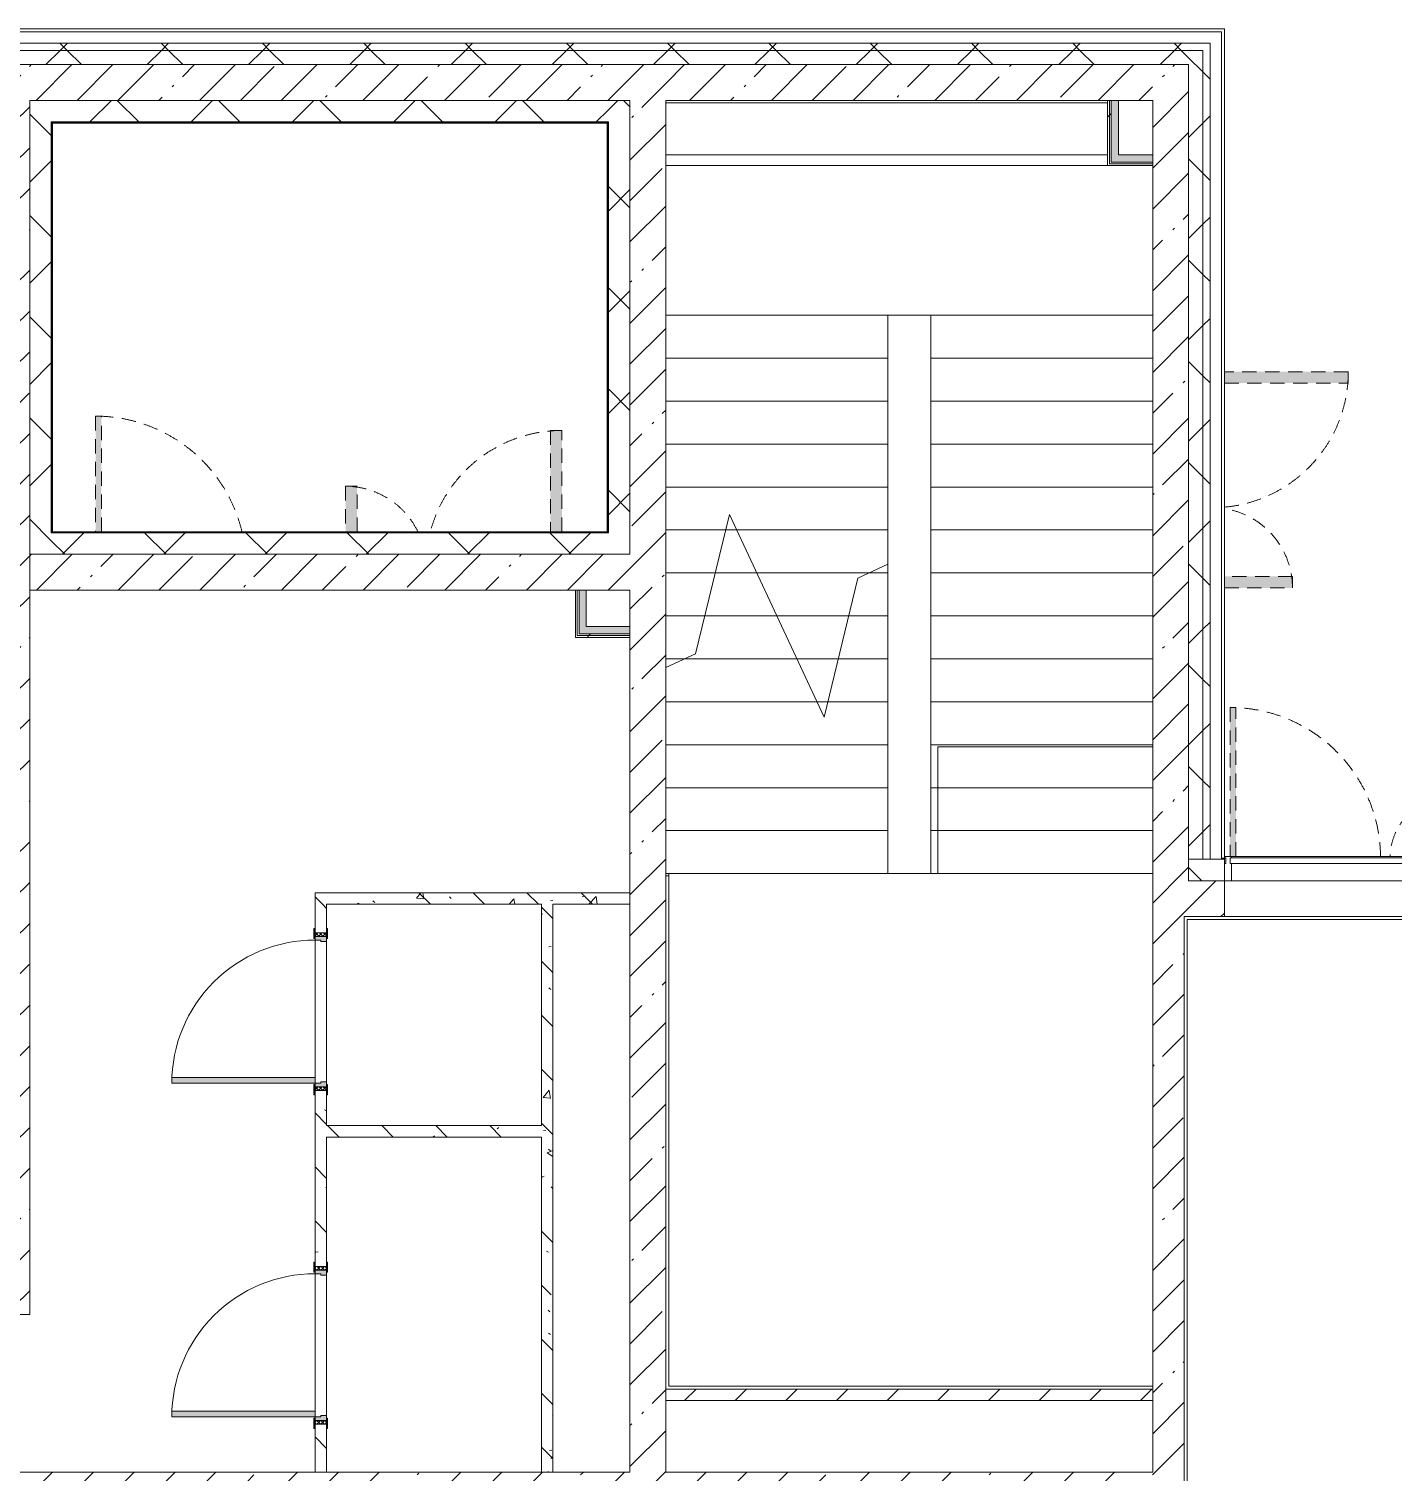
# Model space of a CAD drawing. Header units: millimetres. Extents: x 35143 to 244272, y -8553 to 29000.
# Drawn here: x 202226 to 211750, y 17270 to 27350 of the extents above; entities that cross this region are included whole.
import ezdxf

# ---------------------------------------------------------------- set-up
doc = ezdxf.new("R2010")
doc.units = ezdxf.units.MM
doc.linetypes.add('200_ШТРИХ__ш1_п0_6_', pattern=[160, 100, -60])
for name, color, linetype, lineweight in [('A-DETL-MBND-1', 7, '200_ШТРИХ__ш1_п0_6_', 9), ('A-GLAZ-1', 7, 'Continuous', 5), ('A-GLAZ-CWMG-1', 7, 'Continuous', 5), ('A-WALL', 7, 'Continuous', 9), ('A-WALL-4', 7, 'Continuous', 5), ('I-WALL-5', 7, 'Continuous', 5), ('S-STRS-2', 7, 'Continuous', 5), ('S-STRS-MBND-2', 7, 'Continuous', 5)]:
    doc.layers.add(name, color=color, linetype=linetype, lineweight=lineweight)
for name, color, linetype, lineweight, true_color in [('A-DOOR-3', 7, 'Continuous', 5, 0xaaaaaa), ('A-DOOR-4', 7, 'Continuous', 5, 0xe2e2e2), ('A-DOOR-FRAM-3', 7, 'Continuous', 5, 0xe2e2e2), ('A-DOOR-FRAM-4', 7, 'Continuous', 5, 0xaaaaaa), ('A-FLOR-2', 7, 'Continuous', 5, 0xaaaaaa), ('I-WALL-4', 7, 'Continuous', 9, 0xe7e7e7), ('I-WALL-7', 7, 'Continuous', 5, 0x787878)]:
    doc.layers.add(name, color=color, linetype=linetype, lineweight=lineweight, true_color=true_color)
pattern_1 = [(45, (117261.9, 0), (-353.5534, 353.5534), []), (135, (117261.9, 0), (-353.5534, -353.5534), [])]
pattern_2 = [(45, (117261.88, 0), (-285.1231, 285.1231), []), (45, (117547, 0), (-285.1231, 285.1231), [504.031, -100.806, 16.764, -84.042])]
pattern_3 = [(135, (117261.9, 0), (-377.1708, -377.1708), [533.4, -88.9, 17.78, -88.9]), (135, (117261.9, 376.94), (-377.1708, -377.1708), []), (50, (117261.9, 0), (637.6445, -55.7866), [66.675, -733.425]), (355, (117261.9, 0), (-123.3494, 668.699), [53.34, -586.74]), (100.451, (117315, -4.65), (514.299, 612.908), [56.665, -623.315]), (46.184, (117261.9, 177.8), (948.7764, -147.15), [100.012, -1100.137]), (96.636, (117340.9, 165.5), (830.909, 865.997), [84.998, -934.973]), (351.184, (117261.9, 177.8), (830.918, 865.988), [80.01, -880.11]), (21, (117350.8, 133.35), (530.6506, -357.9283), [66.675, -733.425]), (326, (117350.8, 133.35), (216.308, 644.6585), [53.34, -586.74]), (71.451, (117395, 103.5), (746.9596, 286.7243), [56.665, -623.315]), (37.5, (117261.88, 0), (10.81053, 295.9426), [16.764, -562.864, 16.764, -578.866, -588.962]), (37.5, (117261.88, 0), (10.81053, 295.9426), [-1175.258, 16.764, -572.198]), (7.5, (117261.88, 0), (233.8692, 350.6318), [16.764, -322.834, 16.764, -549.529, -224.472]), (7.5, (117261.88, 0), (233.8692, 350.6318), [-905.891, 16.764, -207.708]), (327.5, (117063.63, 0), (474.5678, -20.0513), [16.764, -205.486, 16.764, -676.656, -920.115]), (327.5, (117063.63, 0), (474.5678, -20.0513), [-915.67, 16.764, -903.351]), (317.5, (116974.73, 0), (518.4522, 88.9934), [16.764, -272.161, 16.764, -443.738, -653.415]), (317.5, (116974.73, 0), (518.4522, 88.9934), [-749.427, 16.764, -636.651])]
pattern_4 = [(45, (117261.9, 0), (-530.33, 530.33), []), (135, (117261.9, 0), (-530.33, -530.33), [])]

# ---------------------------------------------------------------- blocks, each defined once
blk = doc.blocks.new('110_Дверь_СКБ_2Ст_Внутренняя - ДН-7д_л__ ДОО_Дв_1450x2100h_Загрузочная_ Помещение холодильных камер-21737406-2_1_2_птичка')
at = {"layer": 'A-DETL-MBND-1'}
for points in [[(767.5, 283), (767.5, 990), (687.5, 990), (687.5, 283)], [(-662.5, 283), (-662.5, 600), (-742.5, 600), (-742.5, 283)]]:
    blk.add_hatch(color=256, dxfattribs=at).paths.add_polyline_path(points)
for p, q in [((767.5, 990), (687.5, 990)), ((687.5, 990), (687.5, 283)), ((767.5, 283), (767.5, 990)), ((-742.5, 600), (-742.5, 283)), ((-662.5, 600), (-742.5, 600)), ((-662.5, 283), (-662.5, 600))]:
    blk.add_line(p, q, dxfattribs=at)
for centre, radius, start, end in [((767.5, 40), 950, 90, 165), ((-742.5, 40), 560, 26.05405, 90)]:
    blk.add_arc(centre, radius, start, end, dxfattribs=at)
blk = doc.blocks.new('110_Дверь_СКБ_1Ст_Внутренняя1 - ДН-6д_ ДОО_Дв_1150x2100-24253098-2_1_2_птичка')
at = {"layer": 'A-DETL-MBND-1'}
blk.add_hatch(color=256, dxfattribs=at).paths.add_polyline_path([(-472.5, 283), (-472.5, 1090), (-512.5, 1090), (-512.5, 283)])
for p, q in [((-512.5, 1090), (-512.5, 283)), ((-472.5, 1090), (-512.5, 1090)), ((-472.5, 283), (-472.5, 1090))]:
    blk.add_line(p, q, dxfattribs=at)
blk.add_arc((-512.5, 40), 1050, 13.41257, 90, dxfattribs=at)
blk = doc.blocks.new('110_Дверь_СКБ_2Ст_Внутренняя - ДН-4д_ ДОО_Дв_1450x2100h_Лестничная клетка-23615437-2_1_2_птичка')
at = {"layer": 'A-DETL-MBND-1'}
for points in [[(-663, 990), (-743, 990), (-743, 125), (-663, 125), (-663, 279)], [(767, 125), (767, 600), (687, 600), (687, 125)]]:
    blk.add_hatch(color=256, dxfattribs=at).paths.add_polyline_path(points)
for p, q in [((-743, 990), (-743, 125)), ((-663, 990), (-743, 990)), ((-663, 125), (-663, 990)), ((767, 600), (687, 600)), ((687, 600), (687, 125)), ((767, 125), (767, 600))]:
    blk.add_line(p, q, dxfattribs=at)
for centre, radius, start, end in [((-743, 40), 950, 5.1855, 90), ((767, 40), 560, 90, 171.0757)]:
    blk.add_arc(centre, radius, start, end, dxfattribs=at)
blk = doc.blocks.new('110_Дверь_СКБ_1Ст_Внутренняя1 - Д-3 _п_ 1100x2100h_много всего-32422909-2_1_2_птичка')
at = {"layer": 'A-DOOR-3'}
h = blk.add_hatch(dxfattribs=at)
h.set_pattern_fill('FP_38', color=256, style=0, pattern_type=2)
h.set_pattern_definition([(135, (1751.41, 104.685), (-14.14214, -14.14214), []), (225, (1751.41, 104.685), (14.14214, -14.14214), [])])
h.paths.add_polyline_path([(537.5, -40), (562.5, -40), (562.5, 40), (537.5, 40)])
at = {"layer": 'A-DOOR-4'}
h = blk.add_hatch(color=256, dxfattribs=at)
h.paths.add_polyline_path([(-512.5, 40), (-512.5, -40), (-477.5, -40), (-477.5, 0), (-487.5, 0), (-487.5, 40)])
h.paths.add_polyline_path([(502.5, 0), (502.5, -40), (537.5, -40), (537.5, 40), (512.5, 40), (512.5, 0)])
at = {"layer": 'A-DOOR-FRAM-3'}
for points in [[(-487.5, 1040), (-487.5, 40), (-447.5, 40), (-447.5, 1040)], [(-567.5, 40), (-497.5, 40), (-497.5, 48), (-567.5, 48)], [(522.5, 40), (592.5, 40), (592.5, 48), (522.5, 48)], [(-567.5, -48), (-497.5, -48), (-497.5, -40), (-567.5, -40)], [(522.5, -48), (592.5, -48), (592.5, -40), (522.5, -40)]]:
    blk.add_hatch(color=256, dxfattribs=at).paths.add_polyline_path(points)
at = {"layer": 'A-DOOR-FRAM-4'}
h = blk.add_hatch(dxfattribs=at)
h.set_pattern_fill('FP_39', color=256, style=0, pattern_type=2)
h.set_pattern_definition([(45, (-371.384, 104.685), (-14.1421, 14.1421), []), (135, (-371.384, 104.685), (-14.1421, -14.1421), [])])
h.paths.add_polyline_path([(-537.5, 40), (-537.5, -40), (-512.5, -40), (-512.5, 40)])
at = {"layer": 'A-DOOR-3'}
for p, q in [((-487.5, 1040), (-487.5, 40)), ((-447.5, 1040), (-487.5, 1040)), ((-447.5, 40), (-447.5, 1040)), ((-487.5, 40), (-447.5, 40))]:
    blk.add_line(p, q, dxfattribs=at)
blk.add_arc((-487.5, 40), 1000, 360, 90, dxfattribs=at)
at = {"layer": 'A-DOOR-FRAM-4'}
for p, q in [((-497.5, 48), (-567.5, 48)), ((-567.5, 48), (-567.5, 40)), ((-567.5, 40), (-497.5, 40)), ((-512.5, 40), (-537.5, 40)), ((-537.5, 40), (-537.5, -40)), ((-487.5, 40), (-512.5, 40)), ((-512.5, 40), (-512.5, -40)), ((-512.5, -40), (-512.5, 40)), ((-497.5, 40), (-512.5, 40)), ((-512.5, 40), (-512.5, 39)), ((-512.5, 39), (-497.5, 39)), ((-497.5, 40), (-497.5, 48)), ((-497.5, 39), (-497.5, 40)), ((-487.5, 0), (-487.5, 40)), ((-477.5, 0), (-487.5, 0)), ((-477.5, -40), (-477.5, 0)), ((512.5, 0), (502.5, 0)), ((502.5, 0), (502.5, -40)), ((512.5, 40), (512.5, 0)), ((537.5, 40), (512.5, 40)), ((592.5, 48), (522.5, 48)), ((522.5, 48), (522.5, 40)), ((537.5, 40), (522.5, 40)), ((522.5, 40), (522.5, 39)), ((522.5, 40), (592.5, 40)), ((522.5, 39), (537.5, 39)), ((537.5, -40), (537.5, 40)), ((562.5, 40), (537.5, 40)), ((537.5, 40), (537.5, -40)), ((537.5, 39), (537.5, 40)), ((562.5, -40), (562.5, 40)), ((592.5, 40), (592.5, 48)), ((-497.5, -40), (-567.5, -40)), ((-567.5, -40), (-567.5, -48)), ((-567.5, -48), (-497.5, -48)), ((-537.5, -40), (-512.5, -40)), ((-497.5, -39), (-512.5, -39)), ((-512.5, -39), (-512.5, -40)), ((-512.5, -40), (-477.5, -40)), ((-512.5, -40), (-497.5, -40)), ((-497.5, -40), (-497.5, -39)), ((-497.5, -48), (-497.5, -40)), ((502.5, -40), (537.5, -40)), ((537.5, -39), (522.5, -39)), ((522.5, -39), (522.5, -40)), ((522.5, -40), (537.5, -40)), ((592.5, -40), (522.5, -40)), ((522.5, -40), (522.5, -48)), ((522.5, -48), (592.5, -48)), ((537.5, -40), (537.5, -39)), ((537.5, -40), (562.5, -40)), ((592.5, -48), (592.5, -40))]:
    blk.add_line(p, q, dxfattribs=at)
blk = doc.blocks.new('DRS_ДПУ_распашная__2Ст_Прямоугольная1 - ВН-4_ Нр_ДО_1500х2200 глухая-26741401-2_1_2_птичка')
at = {"layer": 'A-DETL-MBND-1'}
h = blk.add_hatch(color=256, dxfattribs=at)
h.paths.add_polyline_path([(-760, 10), (-730, 10), (-730, 1050), (-770, 1050), (-770, 10)])
h.paths.add_polyline_path([(-760, 0), (-760, 10), (-770, 0)])
h = blk.add_hatch(color=256, dxfattribs=at)
h.paths.add_polyline_path([(760, 0), (770, 0), (760, 10)])
h.paths.add_polyline_path([(770, 10), (770, 423), (730, 423), (735, 10), (760, 10)])
for p, q in [((-770, 1050), (-770, 10)), ((-730, 1050), (-770, 1050)), ((-730, 10), (-730, 1050)), ((770, 423), (730, 423)), ((730, 423), (730, 10)), ((770, 10), (770, 423))]:
    blk.add_line(p, q, dxfattribs=at)
for centre, radius, start, end in [((-770, 0), 1050, 0.552, 90), ((770, 0), 423, 90, 178.6103)]:
    blk.add_arc(centre, radius, start, end, dxfattribs=at)
blk = doc.blocks.new('Прямоугольный импост - Импост структурный с накладкой - 170мм-23713232-2_1_2_птичка')
at = {"layer": 'A-DETL-MBND-1'}
blk.add_line((0, 0), (-10, 0), dxfattribs=at)
blk = doc.blocks.new('Прямоугольный импост - Импост структурный с накладкой - 170мм-22874499-2_1_2_птичка')
at = {"layer": 'A-GLAZ-CWMG-1'}
for p, q in [((0, 160), (-50, 160)), ((-50, 160), (-50, 40)), ((0, 40), (0, 160)), ((-50, 40), (-40, 40)), ((-40, 0), (-50, 0)), ((-50, 0), (-50, -10)), ((-40, 40), (-40, 0)), ((-10, 0), (-10, 40)), ((-10, 40), (0, 40)), ((0, 0), (-10, 0)), ((0, -10), (0, 0)), ((-50, -10), (0, -10))]:
    blk.add_line(p, q, dxfattribs=at)
blk = doc.blocks.new('PNS_Панель прямоугольная1 - Нр_Стекло - 40мм-22959730-2_1_2_птичка')
at = {"layer": 'A-GLAZ-1'}
for p, q in [((-770, 0), (770, 0)), ((770, 0), (-770, 0)), ((-760, -40), (760, -40))]:
    blk.add_line(p, q, dxfattribs=at)
blk = doc.blocks.new('Прямоугольный импост - Импост структурный с накладкой - 170мм-22855553-2_1_2_птичка')
at = {"layer": 'A-GLAZ-CWMG-1'}
for p, q in [((93360, 21560), (93360, 21570)), ((93360, 21570), (94880, 21570)), ((94880, 21570), (94880, 21560)), ((93360, 21400), (94880, 21400))]:
    blk.add_line(p, q, dxfattribs=at)
blk = doc.blocks.new('Зашивка приборов отопления33 - Зашивка приборов отопления-33324347-2_1_2_птичка')
at = {"layer": 'A-WALL-4'}
for p, q in [((124366, 19499), (121281, 19499)), ((121281, 19136), (124366, 19136)), ((124366, 19136), (121281, 19136)), ((121281, 19061), (124366, 19061))]:
    blk.add_line(p, q, dxfattribs=at)

msp = doc.modelspace()

# ---------------------------------------------------------------- hatches: boundary and pattern name
at = {"layer": 'A-WALL-4'}
h = msp.add_hatch(dxfattribs=at)
h.set_pattern_fill('FP_87', color=256, style=0, pattern_type=2)
h.set_pattern_definition(pattern_1)
h.paths.add_polyline_path([(206088.1, 27200), (210421.9, 27200), (210421.9, 27250), (202121.9, 27250), (202121.9, 27200), (205160.6, 27200)])
h = msp.add_hatch(dxfattribs=at)
h.set_pattern_fill('FP_87', color=256, style=0, pattern_type=2)
h.set_pattern_definition(pattern_1)
h.paths.add_polyline_path([(210471.9, 21550), (210471.9, 27250), (210421.9, 27250), (210421.9, 21550)])
h = msp.add_hatch(dxfattribs=at)
h.set_pattern_fill('FP_87', color=256, style=0, pattern_type=2)
h.set_pattern_definition(pattern_1)
h.paths.add_polyline_path([(210321.9, 27100), (210321.9, 27200), (202121.9, 27200), (202121.9, 27100), (209798.2, 27100)])
h = msp.add_hatch(dxfattribs=at)
h.set_pattern_fill('FP_87', color=256, style=0, pattern_type=2)
h.set_pattern_definition(pattern_1)
h.paths.add_polyline_path([(210421.9, 21550), (210421.9, 27200), (210321.9, 27200), (210321.9, 21550)])
h = msp.add_hatch(dxfattribs=at)
h.set_pattern_fill('FP_87', color=256, style=0, pattern_type=2)
h.set_pattern_definition(pattern_1)
h.paths.add_polyline_path([(202381.9, 23680), (202378, 26850), (202231.9, 26850), (202231.9, 23680), (202378, 23680)])
h = msp.add_hatch(dxfattribs=at)
h.set_pattern_fill('FP_87', color=256, style=0, pattern_type=2)
h.set_pattern_definition(pattern_1)
h.paths.add_polyline_path([(205160.6, 26700), (206271.9, 26700), (206271.9, 26850), (202381.9, 26850), (202384.9, 26700), (203305.5, 26700)])
h = msp.add_hatch(dxfattribs=at)
h.set_pattern_fill('FP_87', color=256, style=0, pattern_type=2)
h.set_pattern_definition(pattern_1)
h.paths.add_polyline_path([(206421.9, 23680), (206421.9, 26850), (206271.9, 26850), (206271.9, 23680)])
h = msp.add_hatch(dxfattribs=at)
h.set_pattern_fill('FP_87', color=256, style=0, pattern_type=2)
h.set_pattern_definition(pattern_1)
h.paths.add_polyline_path([(206271.9, 23680), (206268.9, 23830), (202381.9, 23830), (202381.9, 23680), (206263.9, 23680)])
h = msp.add_hatch(dxfattribs=at)
h.set_pattern_fill('FP_87', color=256, style=0, pattern_type=2)
h.set_pattern_definition(pattern_1)
h.paths.add_polyline_path([(242491.9, 21400), (242491.9, 21550), (237412.1, 21550), (237412.1, 21400), (242341.9, 21400)])
h.paths.add_polyline_path([(236512.1, 21400), (236512.1, 21550), (235162.3, 21550), (235162.3, 21400), (235768.7, 21400)])
h.paths.add_polyline_path([(223711, 21400), (224112.3, 21400), (224112.3, 21550), (222812.1, 21550), (222812.1, 21400), (223311.9, 21400)])
h.paths.add_polyline_path([(226312.3, 21400), (226312.3, 21550), (225012.3, 21550), (225012.3, 21400), (225566, 21400)])
h.paths.add_polyline_path([(227212.3, 21400), (228511.9, 21400), (228511.9, 21550), (227212.3, 21550)])
h.paths.add_polyline_path([(233362.3, 21400), (234262.3, 21400), (234262.3, 21550), (232862.3, 21550), (232862.3, 21400), (232986.2, 21400)])
h.paths.add_polyline_path([(229411.9, 21400), (230562.3, 21400), (230562.3, 21550), (229411.9, 21550)])
h.paths.add_polyline_path([(217218.3, 21400), (218411.9, 21400), (218411.9, 21550), (213871.9, 21550), (213871.9, 21400), (216290.8, 21400)])
h.paths.add_polyline_path([(219311.9, 21400), (220512.1, 21400), (220512.1, 21550), (219311.9, 21550)])
h.paths.add_polyline_path([(210571.9, 21400), (210571.9, 21550), (210321.9, 21550), (210321.9, 21400)])
at = {"layer": 'I-WALL-4'}
for points in [[(209831.9, 26420), (209831.9, 26850), (209781.9, 26850), (209781.9, 26420), (209798.2, 26420)], [(210071.9, 26420), (210071.9, 26470), (209831.9, 26470), (209831.9, 26420)], [(206116.9, 23125), (206116.9, 23430), (206066.9, 23430), (206066.9, 23125), (206088.1, 23125)], [(206421.9, 23125), (206421.9, 23175), (206116.9, 23175), (206116.9, 23125)]]:
    msp.add_hatch(color=256, dxfattribs=at).paths.add_polyline_path(points)
at = {"layer": 'I-WALL-5'}
h = msp.add_hatch(dxfattribs=at)
h.set_pattern_fill('FP_95', color=256, style=0, pattern_type=2)
h.set_pattern_definition(pattern_2)
h.paths.add_polyline_path([(202231.9, 18370), (202231.9, 27100), (202121.9, 27100), (202121.9, 18370)])
h = msp.add_hatch(dxfattribs=at)
h.set_pattern_fill('FP_95', color=256, style=0, pattern_type=2)
h.set_pattern_definition(pattern_2)
h.paths.add_polyline_path([(206421.9, 26850), (206421.9, 27100), (202231.9, 27100), (202231.9, 26850), (206271.9, 26850)])
h = msp.add_hatch(dxfattribs=at)
h.set_pattern_fill('FP_95', color=256, style=0, pattern_type=2)
h.set_pattern_definition(pattern_2)
h.paths.add_polyline_path([(206421.9, 17270), (206671.9, 17270), (206671.9, 27100), (206421.9, 27100), (206421.9, 18162.4)])
h = msp.add_hatch(dxfattribs=at)
h.set_pattern_fill('FP_95', color=256, style=0, pattern_type=2)
h.set_pattern_definition(pattern_2)
h.paths.add_polyline_path([(208870.7, 26850), (210071.9, 26850), (210071.9, 27100), (206671.9, 27100), (206671.9, 26850), (207015.6, 26850)])
h = msp.add_hatch(dxfattribs=at)
h.set_pattern_fill('FP_95', color=256, style=0, pattern_type=2)
h.set_pattern_definition(pattern_2)
h.paths.add_polyline_path([(210291.9, 21550), (210321.9, 21558), (210321.9, 27100), (210071.9, 27100), (210071.9, 21550), (210261.9, 21550)])
h.paths.add_polyline_path([(210321.9, 21400), (210321.9, 21550), (210291.9, 21550), (210291.9, 21400)])
h = msp.add_hatch(dxfattribs=at)
h.set_pattern_fill('FP_187', color=256, style=0, pattern_type=2)
h.set_pattern_definition(pattern_4)
h.paths.add_polyline_path([(209769.4, 26395), (209769.4, 26850), (209756.9, 26850), (209756.9, 26395)])
h = msp.add_hatch(dxfattribs=at)
h.set_pattern_fill('FP_187', color=256, style=0, pattern_type=2)
h.set_pattern_definition(pattern_4)
h.paths.add_polyline_path([(209781.9, 26407.5), (209781.9, 26850), (209769.4, 26850), (209769.4, 26407.5)])
h = msp.add_hatch(dxfattribs=at)
h.set_pattern_fill('FP_95', color=256, style=0, pattern_type=2)
h.set_pattern_definition(pattern_2)
h.paths.add_polyline_path([(206421.9, 23430), (206421.9, 23680), (202231.9, 23680), (202231.9, 23430), (206116.9, 23430)])
h = msp.add_hatch(dxfattribs=at)
h.set_pattern_fill('FP_187', color=256, style=0, pattern_type=2)
h.set_pattern_definition(pattern_4)
h.paths.add_polyline_path([(206054.4, 23100), (206421.9, 23100), (206421.9, 23112.5), (206054.4, 23112.5)])
h = msp.add_hatch(dxfattribs=at)
h.set_pattern_fill('FP_187', color=256, style=0, pattern_type=2)
h.set_pattern_definition(pattern_4)
h.paths.add_polyline_path([(206421.9, 23112.5), (206421.9, 23125), (206066.9, 23125), (206066.9, 23112.5), (206116.9, 23112.5)])
h = msp.add_hatch(dxfattribs=at)
h.set_pattern_fill('FP_95', color=256, style=0, pattern_type=2)
h.set_pattern_definition(pattern_2)
h.paths.add_polyline_path([(210261.9, 13400), (210291.9, 13400), (210291.9, 13620), (210261.9, 13620), (210261.9, 13628), (210291.9, 13628), (210291.9, 21550), (210071.9, 21550), (210071.9, 13400)])
h = msp.add_hatch(dxfattribs=at)
h.set_pattern_fill('FP_95', color=256, style=0, pattern_type=2)
h.set_pattern_definition(pattern_2)
h.paths.add_polyline_path([(217841.9, 21150), (217841.9, 21400), (213871.9, 21400), (213871.9, 21150), (217581.9, 21150)])
h.paths.add_polyline_path([(210571.9, 21150), (210571.9, 21400), (210291.9, 21400), (210291.9, 21150)])
h = msp.add_hatch(dxfattribs=at)
h.set_pattern_fill('FP_99', color=256, style=0, pattern_type=2)
h.set_pattern_definition([(45, (117261.88, 0), (-176.7767, 176.7767), [])])
h.paths.add_polyline_path([(210071.9, 17770), (210071.9, 17850), (206671.9, 17850), (206671.9, 17770), (208870.7, 17770)])
h = msp.add_hatch(dxfattribs=at)
h.set_pattern_fill('FP_95', color=256, style=0, pattern_type=2)
h.set_pattern_definition(pattern_2)
h.paths.add_polyline_path([(202231.9, 16300), (202231.9, 17270), (202121.9, 17270), (202121.9, 16300)])
h = msp.add_hatch(dxfattribs=at)
h.set_pattern_fill('FP_95', color=256, style=0, pattern_type=2)
h.set_pattern_definition(pattern_2)
h.paths.add_polyline_path([(203531.9, 17050), (203751.9, 17050), (203751.9, 17270), (202231.9, 17270), (202231.9, 17050), (203305.5, 17050)])
h = msp.add_hatch(dxfattribs=at)
h.set_pattern_fill('FP_95', color=256, style=0, pattern_type=2)
h.set_pattern_definition(pattern_2)
h.paths.add_polyline_path([(210071.9, 17050), (210071.9, 17270), (203751.9, 17270), (203751.9, 17050), (208870.7, 17050)])
at = {"layer": 'I-WALL-7'}
h = msp.add_hatch(dxfattribs=at)
h.set_pattern_fill('FP_104', color=256, style=0, pattern_type=2)
h.set_pattern_definition(pattern_3)
h.paths.add_polyline_path([(206421.9, 21235.8), (206421.9, 21315.8), (204223.6, 21315.8), (204223.6, 21235.8), (205883.6, 21235.8)])
h = msp.add_hatch(dxfattribs=at)
h.set_pattern_fill('FP_104', color=256, style=0, pattern_type=2)
h.set_pattern_definition(pattern_3)
h.paths.add_polyline_path([(204223.6, 17270), (204303.6, 17270), (204303.6, 17605.4), (204223.6, 17605.4), (204223.6, 17575.4)])
h.paths.add_polyline_path([(204223.6, 18705.4), (204303.6, 18705.4), (204303.6, 19935.8), (204223.6, 19935.8), (204223.6, 18735.4)])
h.paths.add_polyline_path([(204303.6, 21035.8), (204303.6, 21235.8), (204223.6, 21235.8), (204223.6, 21035.8)])
h = msp.add_hatch(dxfattribs=at)
h.set_pattern_fill('FP_104', color=256, style=0, pattern_type=2)
h.set_pattern_definition(pattern_3)
h.paths.add_polyline_path([(205883.6, 16180), (205883.6, 17050), (205803.6, 17050), (205803.6, 16180)])
h.paths.add_polyline_path([(205883.6, 17270), (205883.6, 21235.8), (205803.6, 21235.8), (205803.6, 17270)])
h = msp.add_hatch(dxfattribs=at)
h.set_pattern_fill('FP_104', color=256, style=0, pattern_type=2)
h.set_pattern_definition(pattern_3)
h.paths.add_polyline_path([(205803.6, 19610), (205803.6, 19690), (204303.6, 19690), (204303.6, 19610), (205160.6, 19610)])

# ---------------------------------------------------------------- linework, layer by layer
at = {"layer": 'A-FLOR-2'}
for p, q in [((210071.9, 22335), (208571.9, 22335)), ((208571.9, 22335), (208571.9, 21450)), ((206692.9, 21435), (206671.9, 21435)), ((206692.9, 21450), (206692.9, 17871)), ((210071.9, 21450), (208221.9, 21450)), ((210311.9, 21130), (210311.9, 13628)), ((212441.9, 21130), (210311.9, 21130)), ((212441.9, 21150), (210571.9, 21150)), ((206692.9, 17871), (210071.9, 17871))]:
    msp.add_line(p, q, dxfattribs=at)
at = {"layer": 'A-WALL'}
for p, q in [((210551.9, 27330), (197611.9, 27330)), ((210551.9, 21550), (210551.9, 27330)), ((210471.9, 27250), (197611.9, 27250)), ((210471.9, 21550), (210471.9, 27250)), ((210421.9, 27200), (197611.9, 27200)), ((210421.9, 21550), (210421.9, 27200)), ((210321.9, 27100), (210321.9, 21400)), ((202231.9, 26850), (202389.9, 26850)), ((206263.9, 26850), (206421.9, 26850)), ((206421.9, 23680), (206421.9, 26850)), ((209769.4, 26407.5), (209769.4, 26850)), ((209781.9, 26420), (209781.9, 26850)), ((202381.9, 23830), (202381.9, 26700)), ((202381.9, 26700), (206271.9, 26700)), ((202384.9, 23833), (202384.9, 26697)), ((202384.9, 26697), (206268.9, 26697)), ((206268.9, 26697), (206268.9, 23833)), ((206271.9, 26700), (206271.9, 23830)), ((210071.9, 26420), (209781.9, 26420)), ((210071.9, 26395), (210071.9, 26470)), ((210071.9, 26407.5), (209769.4, 26407.5)), ((202381.9, 23830), (206271.9, 23830)), ((202384.9, 23833), (206268.9, 23833)), ((206116.9, 23430), (206041.9, 23430)), ((206054.4, 23112.5), (206054.4, 23430)), ((206066.9, 23125), (206066.9, 23430)), ((206421.9, 23112.5), (206054.4, 23112.5)), ((206421.9, 23125), (206066.9, 23125)), ((206421.9, 23100), (206421.9, 23175)), ((210071.9, 21550), (210071.9, 21150)), ((210551.9, 21550), (210321.9, 21550)), ((210551.9, 21558), (210571.9, 21558)), ((210571.9, 21553), (210551.9, 21553)), ((210571.9, 21550), (210551.9, 21550)), ((210321.9, 21400), (210571.9, 21400)), ((206421.9, 21235.8), (206421.9, 21315.8)), ((206671.9, 17850), (206671.9, 17770)), ((210071.9, 17770), (210071.9, 17850)), ((204223.6, 17270), (204303.6, 17270)), ((205803.6, 17270), (205883.6, 17270))]:
    msp.add_line(p, q, dxfattribs=at)
at = {"layer": 'A-WALL-4'}
for p, q in [((210571.9, 27350), (193601.9, 27350)), ((210571.9, 21400), (210571.9, 27350)), ((201461.9, 27100), (210321.9, 27100)), ((202389.9, 23838), (202389.9, 26692)), ((202389.9, 26692), (206263.9, 26692)), ((206263.9, 26692), (206263.9, 23838)), ((206263.9, 23838), (202389.9, 23838)), ((202231.9, 23680), (206421.9, 23680))]:
    msp.add_line(p, q, dxfattribs=at)
at = {"layer": 'I-WALL-5'}
for p, q in [((210321.9, 27100), (206421.9, 27100)), ((202231.9, 18370), (202231.9, 26850)), ((202389.9, 26850), (206263.9, 26850)), ((206671.9, 17850), (206671.9, 26850)), ((206671.9, 26850), (210071.9, 26850)), ((209756.9, 26850), (209756.9, 26395)), ((209831.9, 26470), (209831.9, 26850)), ((210071.9, 26850), (210071.9, 26470)), ((210071.9, 26470), (209831.9, 26470)), ((209756.9, 26395), (210071.9, 26395)), ((210071.9, 26395), (210071.9, 17850)), ((202231.9, 23430), (206041.9, 23430)), ((206041.9, 23430), (206041.9, 23100)), ((206116.9, 23430), (206421.9, 23430)), ((206116.9, 23175), (206116.9, 23430)), ((206421.9, 23430), (206421.9, 23175)), ((206041.9, 23100), (206421.9, 23100)), ((206421.9, 23175), (206116.9, 23175)), ((206421.9, 23100), (206421.9, 21315.8)), ((210571.9, 21150), (210571.9, 21400)), ((206421.9, 21315.8), (204223.6, 21315.8)), ((204223.6, 21315.8), (204223.6, 21065.8)), ((204303.6, 21235.8), (205803.6, 21235.8)), ((204303.6, 21065.8), (204303.6, 21235.8)), ((205803.6, 21235.8), (205803.6, 19690)), ((205883.6, 21235.8), (206421.9, 21235.8)), ((205883.6, 17270), (205883.6, 21235.8)), ((206421.9, 21235.8), (206421.9, 17270)), ((210291.9, 13628), (210291.9, 21150)), ((210291.9, 21150), (210571.9, 21150)), ((204223.6, 20025.8), (204223.6, 20985.8)), ((204303.6, 20975.8), (204303.6, 19995.8)), ((204223.6, 19905.8), (204223.6, 18735.4)), ((204303.6, 19690), (204303.6, 19905.8)), ((205803.6, 19690), (204303.6, 19690)), ((204303.6, 18735.4), (204303.6, 19610)), ((204303.6, 19610), (205803.6, 19610)), ((205803.6, 19610), (205803.6, 17270)), ((204223.6, 17695.4), (204223.6, 18655.4)), ((204303.6, 18645.4), (204303.6, 17665.4)), ((202011.9, 18370), (202231.9, 18370)), ((210071.9, 17850), (206671.9, 17850)), ((206671.9, 17270), (206671.9, 17770)), ((206671.9, 17770), (210071.9, 17770)), ((210071.9, 17770), (210071.9, 17270)), ((204223.6, 17575.4), (204223.6, 17270)), ((204303.6, 17270), (204303.6, 17575.4)), ((204223.6, 17270), (202011.9, 17270)), ((205803.6, 17270), (204303.6, 17270)), ((206421.9, 17270), (205883.6, 17270)), ((210071.9, 17270), (206671.9, 17270))]:
    msp.add_line(p, q, dxfattribs=at)
at = {"layer": 'S-STRS-2'}
for p, q in [((206671.9, 25350), (208221.9, 25350)), ((206671.9, 25350), (208221.9, 25350)), ((208221.9, 25350), (208521.9, 25350)), ((208221.9, 25050), (208221.9, 25350)), ((210071.9, 25350), (208521.9, 25350)), ((208521.9, 25350), (208521.9, 25050)), ((210071.9, 25350), (208521.9, 25350)), ((206671.9, 25050), (208221.9, 25050)), ((206671.9, 25050), (208221.9, 25050)), ((208221.9, 24750), (208221.9, 25050)), ((208521.9, 25050), (208521.9, 24750)), ((210071.9, 25050), (208521.9, 25050)), ((210071.9, 25050), (208521.9, 25050)), ((206671.9, 24750), (208221.9, 24750)), ((206671.9, 24750), (208221.9, 24750)), ((208221.9, 24450), (208221.9, 24750)), ((208521.9, 24750), (208521.9, 24450)), ((210071.9, 24750), (208521.9, 24750)), ((210071.9, 24750), (208521.9, 24750)), ((206671.9, 24450), (208221.9, 24450)), ((206671.9, 24450), (208221.9, 24450)), ((208221.9, 24150), (208221.9, 24450)), ((208521.9, 24450), (208521.9, 24150)), ((210071.9, 24450), (208521.9, 24450)), ((210071.9, 24450), (208521.9, 24450)), ((206671.9, 24150), (208221.9, 24150)), ((206671.9, 24150), (208221.9, 24150)), ((208221.9, 23850), (208221.9, 24150)), ((208521.9, 24150), (208521.9, 23850)), ((210071.9, 24150), (208521.9, 24150)), ((210071.9, 24150), (208521.9, 24150)), ((206671.9, 23850), (207090.4, 23850)), ((206671.9, 23850), (207090.4, 23850)), ((207090.4, 23850), (207167.1, 23850)), ((207090.4, 23850), (207167.1, 23850)), ((207167.1, 23850), (208221.9, 23850)), ((207167.1, 23850), (208221.9, 23850)), ((208221.9, 23611.4), (208221.9, 23850)), ((208521.9, 23850), (208521.9, 23550)), ((210071.9, 23850), (208521.9, 23850)), ((210071.9, 23850), (208521.9, 23850)), ((208221.9, 23550), (208221.9, 23611.4)), ((206671.9, 23550), (207015.6, 23550)), ((206671.9, 23550), (207015.6, 23550)), ((207017.5, 23550), (207307, 23550)), ((207017.5, 23550), (207307, 23550)), ((207307, 23550), (208090.2, 23550)), ((207307, 23550), (208090.2, 23550)), ((208090.2, 23550), (208221.9, 23550)), ((208090.2, 23550), (208221.9, 23550)), ((208221.9, 23250), (208221.9, 23550)), ((208521.9, 23550), (208521.9, 23250)), ((210071.9, 23550), (208521.9, 23550)), ((210071.9, 23550), (208521.9, 23550)), ((206671.9, 23250), (206944.6, 23250)), ((206671.9, 23250), (206944.6, 23250)), ((206944.6, 23250), (207446.9, 23250)), ((206944.6, 23250), (207446.9, 23250)), ((207446.9, 23250), (207949.1, 23250)), ((207446.9, 23250), (207949.1, 23250)), ((207949.1, 23250), (208221.9, 23250)), ((207949.1, 23250), (208221.9, 23250)), ((208221.9, 22950), (208221.9, 23250)), ((208521.9, 23250), (208521.9, 22950)), ((210071.9, 23250), (208521.9, 23250)), ((210071.9, 23250), (208521.9, 23250)), ((206671.9, 22950), (206803.5, 22950)), ((206671.9, 22950), (206803.5, 22950)), ((206803.5, 22950), (207586.8, 22950)), ((206803.5, 22950), (207586.8, 22950)), ((207586.8, 22950), (207876.2, 22950)), ((207586.8, 22950), (207876.2, 22950)), ((207876.2, 22950), (208221.9, 22950)), ((207876.2, 22950), (208221.9, 22950)), ((208221.9, 22650), (208221.9, 22950)), ((208521.9, 22950), (208521.9, 22650)), ((210071.9, 22950), (208521.9, 22950)), ((210071.9, 22950), (208521.9, 22950)), ((206671.9, 22650), (207726.7, 22650)), ((206671.9, 22650), (207726.7, 22650)), ((207726.7, 22650), (207803.3, 22650)), ((207726.7, 22650), (207803.3, 22650)), ((207803.3, 22650), (208221.9, 22650)), ((207803.3, 22650), (208221.9, 22650)), ((208221.9, 22350), (208221.9, 22650)), ((208521.9, 22650), (208521.9, 22350)), ((210071.9, 22650), (208521.9, 22650)), ((210071.9, 22650), (208521.9, 22650)), ((206671.9, 22350), (208221.9, 22350)), ((206671.9, 22350), (208221.9, 22350)), ((208221.9, 22050), (208221.9, 22350)), ((210071.9, 22350), (208521.9, 22350)), ((206671.9, 22050), (208221.9, 22050)), ((206671.9, 22050), (208221.9, 22050)), ((208221.9, 21750), (208221.9, 22050)), ((206671.9, 21750), (208221.9, 21750)), ((206671.9, 21750), (208221.9, 21750)), ((208221.9, 21450), (208221.9, 21750)), ((206671.9, 21450), (208221.9, 21450)), ((206671.9, 21450), (208221.9, 21450))]:
    msp.add_line(p, q, dxfattribs=at)
at = {"layer": 'S-STRS-MBND-2'}
for p, q in [((206671.9, 26850), (206671.9, 25350)), ((210071.9, 26850), (206671.9, 26850)), ((210071.9, 25350), (210071.9, 26850)), ((206671.9, 25350), (208221.9, 25350)), ((206671.9, 23550), (206671.9, 25350)), ((206671.9, 25350), (208221.9, 25350)), ((208221.9, 25350), (208521.9, 25350)), ((208221.9, 23611.4), (208221.9, 25350)), ((210071.9, 25350), (208521.9, 25350)), ((208521.9, 25350), (208521.9, 21450)), ((210071.9, 25350), (208521.9, 25350)), ((210071.9, 25350), (210071.9, 21450)), ((206671.9, 25050), (208221.9, 25050)), ((206671.9, 25050), (208221.9, 25050)), ((210071.9, 25050), (208521.9, 25050)), ((210071.9, 25050), (208521.9, 25050)), ((206671.9, 24750), (208221.9, 24750)), ((206671.9, 24750), (208221.9, 24750)), ((210071.9, 24750), (208521.9, 24750)), ((210071.9, 24750), (208521.9, 24750)), ((206671.9, 24450), (208221.9, 24450)), ((206671.9, 24450), (208221.9, 24450)), ((210071.9, 24450), (208521.9, 24450)), ((210071.9, 24450), (208521.9, 24450)), ((206671.9, 24150), (208221.9, 24150)), ((206671.9, 24150), (208221.9, 24150)), ((210071.9, 24150), (208521.9, 24150)), ((210071.9, 24150), (208521.9, 24150)), ((207116.7, 23958.1), (206880.4, 22985.9)), ((207777.1, 22541.9), (207116.7, 23958.1)), ((206671.9, 23850), (207090.4, 23850)), ((206671.9, 23850), (207090.4, 23850)), ((207167.1, 23850), (208221.9, 23850)), ((207167.1, 23850), (208221.9, 23850)), ((210071.9, 23850), (208521.9, 23850)), ((210071.9, 23850), (208521.9, 23850)), ((208221.9, 23611.4), (208013.3, 23514.1)), ((206671.9, 23550), (207017.5, 23550)), ((206671.9, 23550), (207017.5, 23550)), ((207307, 23550), (208090.2, 23550)), ((207307, 23550), (208090.2, 23550)), ((208013.3, 23514.1), (207777.1, 22541.9)), ((210071.9, 23550), (208521.9, 23550)), ((210071.9, 23550), (208521.9, 23550)), ((206671.9, 23250), (206944.6, 23250)), ((206671.9, 23250), (206944.6, 23250)), ((207446.9, 23250), (207949.1, 23250)), ((207446.9, 23250), (207949.1, 23250)), ((210071.9, 23250), (208521.9, 23250)), ((210071.9, 23250), (208521.9, 23250)), ((206880.4, 22985.9), (206671.9, 22888.6)), ((206671.9, 22950), (206803.5, 22950)), ((206671.9, 22950), (206803.5, 22950)), ((207586.8, 22950), (207876.2, 22950)), ((207586.8, 22950), (207876.2, 22950)), ((210071.9, 22950), (208521.9, 22950)), ((210071.9, 22950), (208521.9, 22950)), ((207726.7, 22650), (207803.3, 22650)), ((207726.7, 22650), (207803.3, 22650)), ((210071.9, 22650), (208521.9, 22650)), ((210071.9, 22650), (208521.9, 22650)), ((210071.9, 22350), (208521.9, 22350)), ((210071.9, 22350), (208521.9, 22350)), ((210071.9, 22050), (208521.9, 22050)), ((210071.9, 22050), (208521.9, 22050)), ((210071.9, 21750), (208521.9, 21750)), ((210071.9, 21750), (208521.9, 21750)), ((210071.9, 21450), (208521.9, 21450))]:
    msp.add_line(p, q, dxfattribs=at)

# ---------------------------------------------------------------- block references
at = {"layer": 'A-DETL-MBND-1'}
for name, p, rotation in [('110_Дверь_СКБ_2Ст_Внутренняя - ДН-4д_ ДОО_Дв_1450x2100h_Лестничная клетка-23615437-2_1_2_птичка', (210446.9, 24212.5), 269.9999999999998), ('Прямоугольный импост - Импост структурный с накладкой - 170мм-23713232-2_1_2_птичка', (210571.9, 21560), 180)]:
    msp.add_blockref(name, p, dxfattribs=dict(at, rotation=rotation))
for name, p in [('110_Дверь_СКБ_1Ст_Внутренняя1 - ДН-6д_ ДОО_Дв_1150x2100-24253098-2_1_2_птичка', (203204.4, 23555)), ('110_Дверь_СКБ_2Ст_Внутренняя - ДН-7д_л__ ДОО_Дв_1450x2100h_Загрузочная_ Помещение холодильных камер-21737406-2_1_2_птичка', (205179.4, 23555)), ('DRS_ДПУ_распашная__2Ст_Прямоугольная1 - ВН-4_ Нр_ДО_1500х2200 глухая-26741401-2_1_2_птичка', (211381.9, 21560))]:
    msp.add_blockref(name, p, dxfattribs=at)
at = {"layer": 'A-DOOR-3', "rotation": 90}
for p in [(204263.6, 20473.3), (204263.6, 18142.9)]:
    msp.add_blockref('110_Дверь_СКБ_1Ст_Внутренняя1 - Д-3 _п_ 1100x2100h_много всего-32422909-2_1_2_птичка', p, dxfattribs=at)
at = {"layer": 'A-GLAZ-1'}
msp.add_blockref('PNS_Панель прямоугольная1 - Нр_Стекло - 40мм-22959730-2_1_2_птичка', (211381.9, 21560), dxfattribs=at)
at = {"layer": 'A-GLAZ-CWMG-1', "rotation": 180}
msp.add_blockref('Прямоугольный импост - Импост структурный с накладкой - 170мм-22874499-2_1_2_птичка', (210571.9, 21560), dxfattribs=at)
at = {"layer": 'A-GLAZ-CWMG-1'}
msp.add_blockref('Прямоугольный импост - Импост структурный с накладкой - 170мм-22855553-2_1_2_птичка', (117261.9, 0), dxfattribs=at)
at = {"layer": 'A-WALL-4'}
msp.add_blockref('Зашивка приборов отопления33 - Зашивка приборов отопления-33324347-2_1_2_птичка', (85391, 7333.7), dxfattribs=at)

doc.saveas('drawing.dxf')
